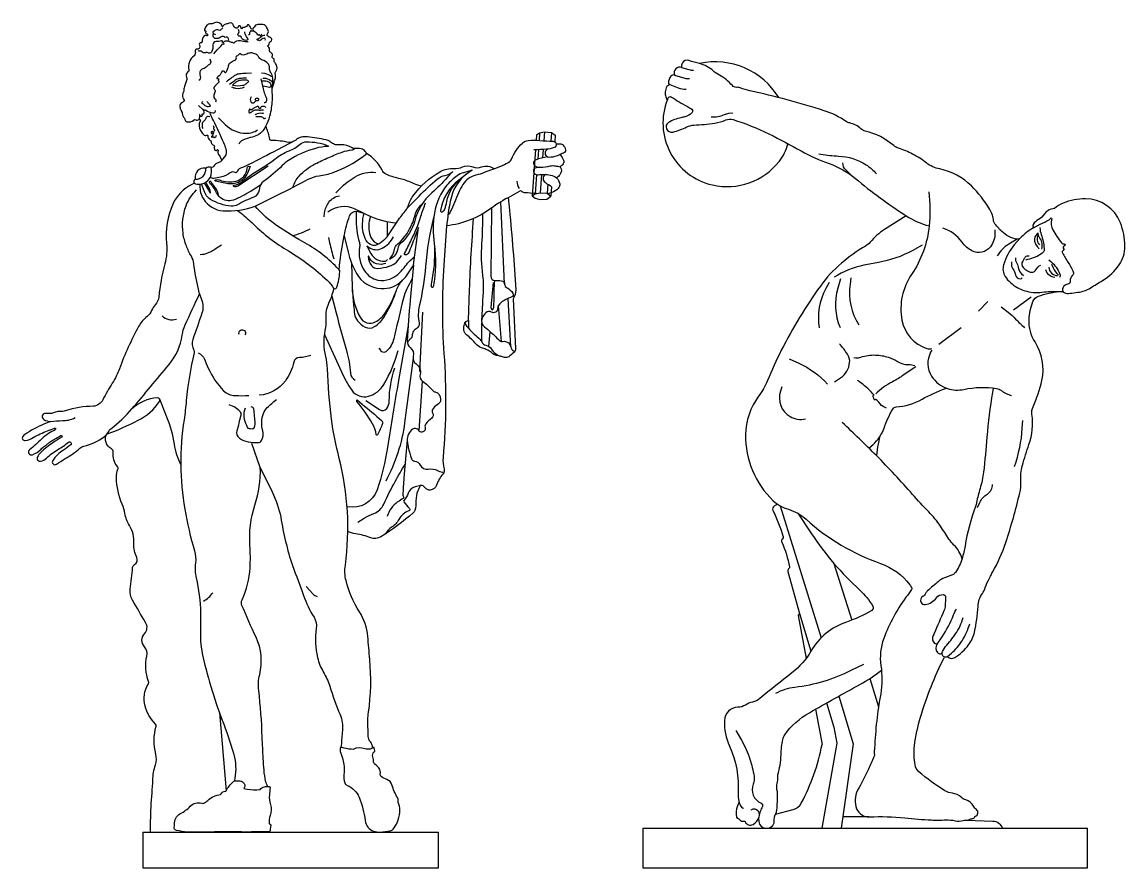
# Model space of a CAD drawing. Header units: millimetres. Extents: x -36 to 4895, y 165 to 2350.
# Drawn here: x 2113 to 4895, y 165 to 2298 of the extents above; entities that cross this region are included whole.
import ezdxf

# ---------------------------------------------------------------- set-up
doc = ezdxf.new("R2010")
doc.units = ezdxf.units.MM
doc.layers.add('cad-block.com', color=250, linetype='Continuous')

# ---------------------------------------------------------------- blocks, each defined once
blk = doc.blocks.new('Classical sculpture 3_cad-block.com')
at = {"color": 0}
for points in [[(329.4, 1719), (320.5, 1721.9, -0.02558), (302.1, 1729, 0.052758), (272, 1738.7, -0.058042), (240.1, 1749.4, -0.175058), (230.5, 1759.1, 0.158205), (191.3, 1801, 0.159026), (183.5, 1810.6, 0.102834), (177.6, 1813, 0.057463), (160.9, 1813.9, -0.17022), (154.7, 1815.7, 0.178705), (126.9, 1823.1, -0.058722), (113.4, 1823.4, -0.098679), (107.9, 1825.4, -0.025827), (98.4, 1831.7, 0.107838), (89.8, 1835.6, 0.022006), (42.6, 1843.5, 0.086925), (26.6, 1842.6, 0.107014), (15.9, 1837.6, -0.067727), (2.2, 1829.9, -0.146922), (-4.5, 1829.3, 0.044016), (-48.3, 1834.3, -0.342712), (-52.2, 1837.5, 0.039693), (-61.4, 1866.8, -0.074497), (-62.3, 1870.5), (-59.3, 1876.7, 0.056042), (-50.7, 1901.7, 0.049626), (-45.9, 1940.9, 0.036494), (-46.9, 1959.2, -0.125224), (-45.8, 1967.4, 0.039831), (-42.6, 1978.1, -0.043502), (-39.5, 1988, 0.191076), (-39.3, 2003.3, -0.287942), (-38.6, 2006.8, 0.261856), (-35, 2021.3, 0.103127), (-39.5, 2030, -0.215632), (-41.5, 2037.7, 0.42445), (-43.6, 2040.6, -0.337278), (-46.3, 2043.3, -0.084096), (-46.1, 2048.6, 0.232884), (-47.5, 2053.9, 0.104481), (-51.2, 2056.7, -0.375034), (-53.6, 2062.3, 0.344207), (-56.8, 2070.8, -0.540384), (-56.9, 2073.9, 0.232273), (-54.6, 2078.1, -0.293319), (-50.7, 2083.5, 0.315027), (-47.5, 2088.4, 0.264258), (-50.8, 2093.7, 0.092751), (-54.4, 2094.9, -0.23807), (-55.9, 2096, 0.143266), (-58.4, 2098.4, -0.414272), (-59.2, 2101.5, -0.001844), (-57.4, 2104.9, 0.259808), (-57.4, 2112.9, -0.038064), (-59.8, 2118.1, 0.217958), (-67.1, 2125.5, 0.139655), (-80.3, 2126.5, -0.059046), (-82.5, 2126.3, 0.324764), (-92.1, 2119.9, -0.189938), (-93.9, 2117.9, 0.159947), (-95.7, 2116.1, -0.742412), (-100.4, 2116.9, 0.16954), (-102.6, 2121.4, -0.089645), (-104.7, 2124.4, 0.639388), (-109.8, 2124.4, -0.19452), (-114.5, 2120, -0.125985), (-119.3, 2119.4, 0.466418), (-122, 2117, -0.77035), (-124.2, 2116.3, -0.084994), (-126.3, 2121.3, 0.801318), (-132.1, 2121.3, -0.395218), (-137.8, 2117.4, -0.330283), (-144.3, 2124, 0.495747), (-155.2, 2130.1, -0.056028), (-163.2, 2127.6, 0.225776), (-171.6, 2121.4, -0.700775), (-173, 2121.6, 0.506121), (-192.4, 2130.6, -0.138536), (-204, 2127.9, 0.23977), (-211.3, 2124.6, 0.071218), (-217.2, 2114.6, 0.471576), (-214.9, 2110.3, -0.585189), (-214.1, 2108, 0.601452), (-212.8, 2104, -0.508959), (-209.9, 2098.5, -0.490307), (-211.4, 2098.3, 0.378795), (-217.8, 2098.2, 0.244281), (-223.6, 2082.9, -0.527792), (-225.9, 2080.8, 0.700235), (-230.3, 2074.4, -0.634177), (-235.8, 2064.5, 0.54471), (-240.7, 2058.1, -0.332871), (-243.6, 2048, 0.295838), (-256.9, 2012.3, -0.302233), (-259, 2006.9, 0.338632), (-263, 1994, -0.189665), (-263.2, 1982.7, 0.004017), (-267.2, 1973.1, 0.114384), (-269.1, 1961, -0.178487), (-270.3, 1956.6, 0.270587), (-271.9, 1941.7, 0.027345), (-268.8, 1935.8, -0.32302), (-269, 1933.4, -0.085261), (-274.6, 1928.9, 0.305145), (-279.4, 1919.3, 0.095604), (-276.3, 1909.7, -0.093938), (-272.8, 1899.4, 0.147864), (-269.9, 1892.9, -0.126241), (-267, 1887.3, 0.290644), (-261.1, 1881.4, 0.239483), (-244.5, 1885.6, -0.29407), (-239.6, 1886.4, 0.236857), (-231.7, 1886.7, -0.754053), (-228.1, 1883.1, 0.269484), (-227.7, 1859.6, 0.043559), (-220.2, 1849.3, 0.344492), (-211.4, 1847.7, -0.57924), (-209.1, 1846.2, 0.283747), (-202.7, 1834.5, -0.30859), (-200.9, 1830.8, 0.389272), (-196, 1823.6, -0.457268), (-192.6, 1817.1, 0.427989), (-188.8, 1808.9, 0.377289), (-186.2, 1810, -1.007547), (-182.7, 1808.2, 0.294915), (-181.8, 1799, -0.088534), (-174.4, 1785.5, -0.388957), (-176.6, 1780.4, -0.003193), (-188.4, 1775.4, 0.196424), (-192, 1771.9, -0.387996), (-203.2, 1766.7, 0.261224), (-213.1, 1764.6, -0.224635), (-215.4, 1764, 0.523091), (-240.5, 1738.4, -0.279439), (-241.5, 1735.8, 0.344335), (-243.8, 1726.2), (-249.7, 1723.3, 0.171792), (-296.5, 1674.9, 0.13304), (-313.1, 1574.8, -0.091562), (-317.4, 1523.1, 0.042348), (-332.7, 1439.5, -0.164054), (-341.4, 1420, 0.090134), (-350.7, 1405.4, -0.13276), (-362.2, 1390.3, 0.10479), (-383.6, 1365.2, 0.035743), (-431.9, 1258.6, -0.053441), (-449.8, 1222.6, 0.025718), (-473.7, 1180.5, -0.254942), (-497.4, 1164, -6.49973)], [(-189, 2100.6), (-190.7, 2101.2, -0.144663), (-194.5, 2104.2, -0.380689), (-194, 2109.6, -0.098959), (-186.6, 2114, -0.231295), (-182.2, 2113.5, 0.290506), (-176.4, 2113.5, 0.083227), (-171, 2118.4, -9.000719)], [(-116.7, 2108.1), (-116.2, 2105.8, 0.121584), (-109, 2091.6, -0.541696), (-110.3, 2087.1, -0.261444), (-121.8, 2089.6, -0.189673), (-125.3, 2096.4, 0.560244), (-127.5, 2097.5, -0.443948), (-132.7, 2098.9, -0.30566), (-132.1, 2103.5, 0.357446), (-131.8, 2113.7, 9.259487)], [(-155.8, 2087), (-156.5, 2090.4, 0.420962), (-162.5, 2094.3, -0.203765), (-167.7, 2095.2, 0.297296), (-175.4, 2095.2, -0.103468), (-186.1, 2091, -0.317079), (-194.4, 2095, -0.253048), (-194.5, 2104.2, -1.359155)], [(-193.8, 2052.7), (-189.5, 2057.7, -0.013055), (-172, 2076.8, -0.31573), (-169, 2077.3, 0.888391), (-168.2, 2078.8, -0.559309), (-167.6, 2084, -0.226757), (-154, 2084, 0.081008), (-145.9, 2081.6, -0.321023), (-145.3, 2081.1, 0.63295), (-142.7, 2080.5, -0.284612), (-126.9, 2086, 0.039189), (-110.9, 2083.8, 0.0239), (-107, 2083.7, -0.009063)], [(-73.8, 2102.2), (-74.1, 2100.4, -0.791321), (-79, 2100.2, 0.684591), (-80.3, 2100.3, -0.61918), (-83, 2100.3, 0.181063), (-92.3, 2109, -0.397007), (-93.7, 2112.1, 0.695081), (-94.6, 2112.8, 0.389391), (-95, 2111.6, -0.47965), (-95.9, 2109.8, -0.24087), (-99.4, 2110.7, 0.63863), (-101.2, 2109.9, -0.266895), (-102.4, 2107.9, 0.376137), (-103.8, 2104, -0.530963), (-106.6, 2099.9, -5.339206)], [(-64.1, 2086.8), (-63.9, 2089.1, 0.448499), (-66.8, 2092.1, 0.163339), (-72.6, 2090, 0.008685), (-76.7, 2086.4, -0.377502), (-80.2, 2086.4, 0.254519), (-83.1, 2087.1, -0.804119), (-84.4, 2089.6, -0.112567), (-78, 2092.9, 0.190667), (-75.7, 2094.6, -0.302546), (-65, 2099.5, -3.03358)], [(-173.7, 2081), (-172.5, 2082.1, 0.786047), (-174.3, 2085.1, -0.096094), (-187.7, 2083.5, 0.459025), (-196, 2075.2, -0.147098), (-200, 2057.2, -0.435526), (-208.4, 2055.2, 0.190501), (-212.6, 2056.1, 0.032909), (-214.9, 2055.5, -0.288339), (-223.4, 2057.8, 0.283044), (-228.1, 2059.1, -0.268867), (-233, 2060.3, -3.926763)], [(-203.6, 2040.2), (-201.8, 2035, -0.355239), (-205.1, 2026, 0.067821), (-210.9, 2021.4, -0.121659), (-221.2, 2014.8, 0.330201), (-229.2, 2003.4, 0.071415), (-228.1, 1996.6, -0.301538), (-231.3, 1985.1, -4.998187)], [(-46.3, 1966.2), (-45.2, 1978.2, 0.034989), (-45.1, 1983.8, -0.012574), (-45.4, 1992.1, 0.164038), (-50, 2005.6, -0.182711), (-53.2, 2016.3, 0.202732), (-57.3, 2028.2, 0.145463), (-71.7, 2037, -0.216205), (-80.5, 2044.2, 0.129386), (-85.7, 2050.3, 0.091376), (-95.3, 2054.5, 0.137563), (-105.3, 2054.1, 0.024285), (-116.4, 2049.9, -0.219473), (-122.9, 2050.1, -0.111054), (-125.8, 2052.4, 0.480835), (-129.2, 2052.4, -0.12579), (-136.6, 2046.9, 0.371136), (-138.1, 2043.9, -0.352512), (-141.9, 2035.6, 0.034037), (-153, 2029.1, 0.209752), (-158, 2021.1, -0.09429), (-163.5, 2005.3, -0.66689), (-165.9, 2005.6, 0.265182), (-169.6, 2009.3, 0.392376), (-174.3, 2006.8, -0.158579), (-183.8, 1994.5, 0.192109), (-186.1, 1991.1, 0.602312), (-185.3, 1990.4, -0.77156), (-182.3, 1986.4, 0.460726), (-181.9, 1984.1, -0.523385), (-181.6, 1981, 0.074216), (-193.5, 1967.6, 0.372951), (-193, 1963.8, -0.299167), (-190.9, 1956.1, 0.003524), (-194.2, 1945.6, 0.363871), (-191.9, 1940.3, -0.463534), (-189.7, 1930.9, 1.228655)], [(-98.7, 2004.3), (-112.5, 2003.3, 0.002713), (-129.2, 2002.1, 0.121624), (-139.2, 1998.8, 0.035733), (-162, 1982, 2.714707)], [(-73.6, 2005), (-66, 2003.7, -0.151138), (-48.2, 1994.8, 0.669945)], [(-111.4, 1991.5), (-118.4, 1991.1, 0.009422), (-128.9, 1990.2, 0.137218), (-140, 1985.9, -0.010728), (-154.1, 1975.7, 5.643076)], [(-145.8, 1974.8), (-137.3, 1981.9, -0.141435), (-126.6, 1986.5, -0.045022), (-111.4, 1987.2, -0.234364), (-107.1, 1984.8, -0.365005), (-107.4, 1981.5, -0.035605), (-114.1, 1975.8, -0.105675), (-121.1, 1972.7, -0.105664), (-144.7, 1972.7, -0.459183), (-145.8, 1974.8, -0.690137)], [(-75, 1989.7), (-69.6, 1964.1, 0.041977), (-65.6, 1951, 0.014249), (-62.9, 1944.6, -0.020399), (-61.4, 1941.2, -0.285529), (-63.8, 1929.8, -0.226145), (-66.6, 1928.8, -3.878276)], [(-73.9, 1984.5), (-68.9, 1984.7, -0.117666), (-56.2, 1982.3, -0.239164), (-50, 1974.6, -0.14704), (-50.4, 1969.5, -0.349322), (-53.1, 1968, -0.021034), (-68.8, 1971, -0.105489), (-71.3, 1972.2, -1.141505)], [(-70.4, 1991.6), (-67.6, 1991.6, -0.174035), (-49.9, 1985.3, -0.16288), (-46.2, 1979.3, -0.560088)], [(-116.9, 1968.5, -0.15124), (-116.9, 1968.5, -0.147729), (-138.3, 1965.1, -0.131163), (-138.3, 1965.1, -0.082124), (-148.4, 1968.7, -9.18037)], [(-232.8, 1922.8), (-221.6, 1912.1, -0.356455), (-220.2, 1900.7, -0.431502), (-222.3, 1900.3, 0.916376), (-223.8, 1898.5, -0.530585), (-224.6, 1894.7, -0.380827), (-227.4, 1895.6, -0.063791), (-228.7, 1899, 1.000958), (-230.1, 1898.6, -0.168387), (-230.7, 1890.5, 0.378706), (-229.5, 1886.9, 0.431854)], [(-211.6, 1932.8), (-210, 1930.7, 0.049075), (-204.9, 1925.3, -0.157751), (-203, 1922.2, -0.341504), (-204, 1920.2, -0.225813), (-211.6, 1919.9, -0.0897), (-218.8, 1924.7, 0.119279), (-221.9, 1926.5, -0.744943), (-221.9, 1932.1, -0.146169)], [(-62.9, 1917.4, 0.248036), (-70, 1920.2, 0.105834), (-74.6, 1918.7, 0.269727), (-76, 1916.2, -0.754128), (-79.2, 1915.2, -0.080448), (-80.4, 1918.1, 0.460061), (-84.5, 1920.2, 0.078489), (-98.2, 1911.6, -0.524923), (-102.1, 1912.6, 0.519097), (-103.5, 1913)], [(-99.9, 1944.4, 0.340283), (-99.9, 1930.7, 0.352703), (-94.2, 1929.3, 0.099136), (-89.5, 1932.8, -0.197714), (-85.6, 1934.6, -4.541404)], [(-85.6, 1934.6), (-84.4, 1934.6, 0.134433), (-81.8, 1935.3, 0.483091), (-81.3, 1939, 0.135624), (-83.6, 1940.3, 0.369608), (-89.4, 1937.5, -0.094001), (-90.6, 1935.9, 2.450226)], [(-204.3, 1893.9), (-207.7, 1894.5, 0.387122), (-214.2, 1890.3, -0.159857), (-218.6, 1883.5, 0.41582), (-220.6, 1864.1, 0.475009)], [(-190.3, 1909.7), (-190.6, 1907.5, -0.422489), (-196.3, 1903.2, -0.112217), (-213.8, 1910.1, 0.189091), (-217, 1910.8, -0.211071), (-221.6, 1912.1, -1.162039)], [(-174.5, 1782.5), (-166.7, 1791.8, 0.262644), (-162.7, 1813, 0.02128), (-168.6, 1827.9, 0.010411), (-194.8, 1884.5, -0.005389), (-203.2, 1902.3, -1.170121)], [(-182.1, 1891.4), (-165.1, 1874.4, 0.197135), (-112.2, 1852.3, 0.148968), (-83.3, 1861, -0.301305)], [(-103.5, 1913), (-104.7, 1910.9, 0.189385), (-105.6, 1905.9, 0.459711), (-102.6, 1904.2, 0.089297), (-96.6, 1907.9, -0.152636), (-88.7, 1911.3, -0.06639), (-80.3, 1911.1, -0.071454), (-78.6, 1910.6, 0.225677), (-76.3, 1910.6, -0.191111), (-68.6, 1911.2, -0.191111)], [(-68.5, 1902.9, -0.134198), (-72.5, 1902.4, 0.151864), (-88.3, 1899.9, 0.119081), (-89.2, 1899.1, 0.119081)], [(-88.1, 1895, 0.159892), (-81.2, 1894.7, -0.312849), (-68.8, 1890.2, 0.311494), (-66.3, 1889.3, 0.169529), (-62.8, 1891.7)], [(-195.2, 1871.7), (-194, 1867.7, -0.211528), (-194.3, 1865.1, 0.419037), (-193.6, 1862.3, -0.625993), (-194, 1856.6, -0.183425), (-196.9, 1856.5, 0.804621), (-199.8, 1851.9, 0.530698), (-198.5, 1852.1, -0.222016), (-195.8, 1854.7, -0.607544), (-194.6, 1853.4, -0.082157), (-199.4, 1844, 0.96685), (-197.8, 1842.7, -0.365081), (-193.9, 1843.4, -0.332261), (-193.5, 1842.2, 0.565236), (-192.5, 1841.3, 0.326834), (-187.3, 1847.6, 0.031864)], [(-62.3, 1870.5), (-67.8, 1862.1, -0.199998), (-96.1, 1842.9, 0.054716), (-121, 1834.9, 0.18469), (-131, 1824.9, 3.761584)], [(-57.1, 1769.8), (-133.5, 1719.4, -0.225743), (-143.1, 1718, -0.786173), (-142.9, 1721.3, 0.125008), (-121.8, 1730.8, -0.033724), (-69.1, 1767, 0.038419), (-39.9, 1787.4, -0.08336), (-4.1, 1808, 0.090887), (24, 1824.8, -0.178385), (39.8, 1830.8, -0.09394), (94.5, 1821.1, -0.817336), (94.2, 1819.2, 0.057154), (62.7, 1814.3, 0.076337), (-5.2, 1784.1, 0.053551), (-21.3, 1771.1, -0.03957), (-68.7, 1730.7, 0.203408), (-78.8, 1714.1, -0.134286), (-86.8, 1695.5, -0.135994), (-92.8, 1691.2, 0.039843), (-133.8, 1672.1, -0.150382), (-149.9, 1668.6, -0.11604), (-202.2, 1685.6, -0.138419), (-214.2, 1698.4, -0.048803), (-224.7, 1724.8, -0.007643), (-224.7, 1724.8, -2.157977)], [(9.3, 1833.3), (-33.4, 1810.6, -0.00591), (-105.6, 1773.5, -0.021793), (-126.5, 1764.2, 0.207498), (-136.1, 1754.5, -0.469787), (-139.7, 1753.3, 0.303319), (-152.3, 1753, -0.091274), (-176.6, 1741.7, -0.038707), (-193.8, 1738.7, -0.231917), (-202.2, 1741.9), (-202.2, 1741.9, 0.155767), (-200.4, 1766.3, -4.540363)], [(-58.6, 205.8, 0.041105), (-63.3, 218.4, -0.038519), (-69.1, 275.6, -0.007662), (-71.8, 329.7, 0.020863), (-80.7, 447.8, -0.089923), (-78.2, 487.9, 0.171121), (-87.3, 581.5, -0.010607), (-122.8, 662, -0.209748), (-122.5, 676.1, 0.094671), (-102.4, 756.8, 0.03124), (-102.8, 813.3, -0.09637), (-90.3, 914.7, 0.086283), (-76.6, 1009.7), (-46.7, 948, -0.062704), (-25.1, 884.3, 0.037181), (4.3, 762.3, -0.011781), (32.5, 687.2, 0.053932), (58.8, 631.9, -0.173942), (64.6, 604, 0.090515), (67.8, 530.4, 0.079241), (82.3, 494.1, -0.058744), (98.3, 458.6, 0.022372), (124.6, 386.5, -0.124273), (130.5, 346.5, 0.008584), (127.4, 308.9, -0.089299), (126.4, 305, 0.21423), (126.4, 289.4, -0.058899), (132.7, 269.3, -0.028405), (135, 251.6, -0.055338), (134.4, 236.1, 0.120767), (136.4, 214.5, 0.215443), (142.5, 208.1, -0.201611), (172.3, 178.2, -0.065009), (187.7, 119.3, 0.285432), (209.2, 92.8, 0.097874), (225.5, 90.5, 0.03226), (250.9, 93.7, 0.203016), (260.5, 100.1, 0.062141), (271.1, 121.5, 0.087046), (275.1, 145.9, 0.094069), (271.2, 165.3, -0.151053), (270.8, 169.3, 0.193079), (269.4, 177.5, -0.06781), (255.4, 209.2, 0.238982), (242.6, 223, -0.063756), (228.4, 230.4, -0.302062), (225.9, 236.8, 0.227779), (222.2, 252, 0.056533), (212.6, 261.3, -0.276705), (209.1, 270.3, 0.15411), (208.2, 276.8, -0.232277), (208.3, 290.5, -0.180203), (210.9, 292.9, 0.357104), (212.1, 295, -0.00722), (210.7, 302.5, 0.557495), (208.1, 303.6, -0.599253), (206.5, 304.4, 0.173706), (201.2, 317.7, -0.180697), (195.7, 332.1, 0.014354), (194.8, 355, -0.052055), (196.2, 392.5, 0.058742), (199.5, 525.5, -0.002707), (194.4, 583.7, 0.123839), (173.2, 645.8, -0.085657), (139.5, 724.6, -0.094835), (137.8, 763.2, 0.094659), (122.6, 1032.6, -0.035979), (102.8, 1132, -0.022899), (92.8, 1258.7, 0.052885), (88.5, 1289.6, -0.114099), (87.3, 1354.7, 0.070405), (89.5, 1385.8, -0.124864), (96.3, 1423.6, 0.044784), (109, 1460, 0.381988), (116.5, 1464.5, 0.058973), (123.9, 1502.8, 0.176334), (122.4, 1508), (123.3, 1517.8, -0.028583), (134.9, 1593.9, -0.026135), (148.3, 1643.9, -0.396454), (169.3, 1655.5, -0.047924), (193.2, 1646.8, 0.086896), (266.9, 1626.4), (269.5, 1630.4, -0.031981), (291.7, 1659.8, 0.1172), (296.3, 1668.7, -0.097036), (308.3, 1694.2, -0.104762), (376.3, 1755.2, -0.148283), (412.3, 1763.5, 0.12794), (433.1, 1767.5, -0.218678), (459.3, 1767.7, 0.203615), (481.5, 1767.4, -0.267366), (512.9, 1763), (535.6, 1772.2, 0.046153), (550.9, 1780.1, 0.156413), (556.8, 1787.2, -0.107072), (584.2, 1827.7, -0.173377), (599.1, 1834.3, -0.039414), (628.6, 1834.3, 0.009921), (661.7, 1832.2, -0.821125), (664.2, 1816.1, -0.069312), (644.7, 1811.9, -0.022924), (613.3, 1811)], [(6.3, 1716.5, -0.128877), (21.2, 1744.5, -0.086523), (61.3, 1774.9, -0.016344), (95.9, 1791.4, -0.016194), (129.9, 1805, -0.066779), (154.6, 1810.3, 0.219349), (160.9, 1813.9, -16.278731)], [(648.5, 1812.2, 0.559511), (644.8, 1794.6, 0.191538), (650.4, 1792.4, 0.086978), (672.4, 1796.2, 0.015068), (678.9, 1798.8, 4.841858)], [(669.4, 1826.1), (679.7, 1825.8, -0.18898), (686.6, 1822.9, -0.164016), (693.1, 1810.2, -0.288457), (690.6, 1804.3, -0.078841), (678.9, 1798.8), (680.7, 1796.8, -0.101641), (688, 1784.2, -0.22837), (686.8, 1774.9, -0.122017), (679.3, 1767.9, -0.337294), (678.9, 1747.8, -0.069014), (670.6, 1739.8, -0.161223), (678.3, 1724.8, -0.240239), (674.5, 1713.4, -0.100344), (658.3, 1702.8, -0.059549), (647.9, 1700, -0.059549)], [(-89.6, 1668.9), (-32.1, 1697.2, 0.007844), (44.4, 1736.5, -0.092212), (71.6, 1745.1, 0.055986), (107.4, 1753.6, 0.072971), (182.5, 1793.8, 0.024958), (191.3, 1801, -3.301208)], [(647.4, 1793), (625.2, 1787.8, 0.067911), (616.9, 1784.7, 0.619916), (617.4, 1769.1, 0.114822), (629.7, 1766.6, 0.049309), (654.1, 1769.9, -0.102009), (667.5, 1770.2, -0.007941), (679.3, 1767.9, 6.169687)], [(-102.3, 1768.3), (-108.8, 1752.2, -0.200433), (-132, 1728.6, -0.139909), (-158.7, 1725.3, -0.025025), (-189.3, 1731.8, -0.728728), (-189.5, 1734.7, -0.187978), (-179.3, 1734.6, 0.156531), (-137.8, 1731.8, 0.32156), (-109.8, 1764.7, -0.573945), (-102.3, 1768.3, -1.051748)], [(113.8, 1702.4), (124.8, 1713.4, -0.063725), (162.4, 1742.5, -0.160589), (214.7, 1753.7, -3.004585)], [(294.6, 1664), (323.7, 1694, -0.02462), (369.9, 1737.1, -0.134418), (389.9, 1746.3, 0.15929), (409.1, 1756.4), (395.3, 1741.3, -0.024723), (355.6, 1701.8, 0.14498), (312.8, 1632, -0.148235), (276.3, 1573.5, 0.184147), (270, 1561.6, -0.256879), (250.8, 1535, -0.826398), (250.1, 1536, 0.083892), (258, 1548, 0.053814), (261.5, 1559.2, -0.166931), (269.8, 1573.4, 0.091961), (299.5, 1610.2, 0.057641), (313.7, 1645.8, -0.153724), (333, 1676, -11.738634)], [(457.5, 1759.1), (435.9, 1753, 0.084046), (419.8, 1745.3, 0.068056), (394, 1721.4, 0.13427), (362.5, 1651.1, 0.073311), (361.9, 1574.1, -0.081732), (359.2, 1464.8, -0.839988), (355.4, 1464.9, -0.092455), (355.7, 1475.7, 0.063756), (363.1, 1565, 265.539109)], [(512.9, 1763), (487.7, 1753.2, -0.030789), (467.2, 1746.6, 0.187594), (434.4, 1723.3, 0.045963), (423.2, 1702.3, -0.003598), (402.5, 1653.9, -0.121948), (396.5, 1646.1), (396.1, 1641.3), (393.1, 1618.8)], [(457.5, 1759.1), (449.1, 1753.6, 0.187812), (405.2, 1692.1, 0.030646), (396.5, 1646.1, -4.66505)], [(626.9, 1766.7), (619, 1765.4, 0.601925), (614.2, 1751.4, 0.237712), (623.9, 1747.9, -0.031454), (638.4, 1748.7, -0.045981), (655, 1747, -0.119945), (670.6, 1739.8, 18.197999)], [(-243.8, 1726.2), (-243.8, 1726.2, 0.103971), (-228.8, 1724.1), (-229, 1720.1, 0.14869), (-220.1, 1686.9, 0.240869), (-170.3, 1656.9, 0.108262), (-89.6, 1668.9, 0)], [(-228.8, 1724.1, 0.241611), (-202.2, 1741.9, -3.906154)], [(-217.8, 1727.3), (-207.4, 1709.1, -0.025567), (-204.1, 1702.7, 0.867872), (-202.1, 1703.3, 0.122817), (-208.8, 1720.2, -0.036022), (-214.4, 1729.1, 8.257193)], [(-76.4, 1721.6), (-99.6, 1706.8, -0.050998), (-144.6, 1684.1, -0.138682), (-162.2, 1682.5, -0.143095), (-177.5, 1690.3, -0.085334), (-186.7, 1702.5, 0.072039), (-204.2, 1727.1, -0.440137), (-203.9, 1731.6, -0.463373), (-201.4, 1731.1, 0.038148), (-188.7, 1711.9, -0.158025), (-183, 1696.5, 2.301475)], [(443.5, 1749.6), (423.6, 1734.3, 0.191929), (377.9, 1657.4, 0.638621), (382.7, 1654.2, 0.171054), (388.4, 1661.2, 0.04111), (393.6, 1680.1, -0.195906), (431, 1738.5, -1.538044)], [(570.5, 1731.7, 0.109341), (576.2, 1713.3, 2.563028)], [(643.8, 1748.5, 0.559569), (639.2, 1731.1, 0.107143), (654.1, 1720.9, -0.203327), (657.8, 1717.2, 0.676194)], [(-229.8, 1447.5), (-238.9, 1490.7, -0.025748), (-244, 1522.9, 0.108802), (-250.5, 1542.4, -0.043914), (-263.1, 1568.3, -0.056049), (-271.4, 1600.5, -0.125091), (-263.8, 1669.5, -0.114706), (-237.3, 1709.4, -2.501234)], [(620.2, 1700.5, -0.004465), (589.6, 1702.4, -0.198839), (582.1, 1706.2, 0.384035), (577.6, 1706.7, -0.040318), (554.4, 1693.1, 0.047969), (506.2, 1663.9, -0.131507), (393.1, 1618.8), (386.2, 1519.7, 0.035396), (386.5, 1296.7, -0.040403), (384.2, 1035, 0.091784), (386.9, 1006, -0.25562), (384, 993.1, 0.09711), (367.5, 965.1, -0.285458), (352.1, 952.7, -0.287417), (339, 958.8, 0.271929), (327.9, 964.4, 0.28537), (326.1, 963.1, -0.007151), (320.8, 950.8, 0.115392), (315.9, 926, -0.079413), (312.8, 901.2, -0.142736), (309.2, 895.5, -0.043998), (227.3, 835.1, -0.227708), (201.9, 832.6, 0.048393), (163.9, 842.4, -0.070636), (143.6, 848.6)], [(122.4, 1508), (116.6, 1514, 0.07538), (30.1, 1579.5, -0.032626), (-44.6, 1626.6, -0.063013), (-89.6, 1668.9, -6.033724)], [(84, 1642), (85.5, 1651.9, -0.119516), (96.5, 1678.6, -0.199243), (122.7, 1694.5, 1.010225)], [(322.5, 1615.2), (313, 1590.2, -0.004651), (297.7, 1551.4, -0.310723), (289, 1545.7, -0.55266), (287, 1549, 0.001841), (304, 1582.8, 0.038752), (328.3, 1643.1, -0.017373), (340.2, 1676.9, -3.35124)], [(548.5, 1690.2), (551.6, 1658.9, -0.010119), (567.4, 1457.5, -0.173127), (560.7, 1434.8), (567, 1309.9, -0.24281), (561.7, 1298.4, 0.000317), (549.8, 1289, -0.257613), (539, 1287.2, 0.048304), (518.7, 1292.2, -0.154636), (510.1, 1296.4, 0.100316), (492.2, 1307.6, 0.014718), (481.1, 1311.4, -0.148035), (466.9, 1321.1, 0.051854), (443.6, 1344.3, -0.260292), (436.6, 1361.9, -0.029075), (438.8, 1373.7, -0.286771), (443.6, 1378.3, 0.089588), (448.6, 1380.4), (451.2, 1457.9, -0.011782), (461.4, 1637.6, -1.509529)], [(-134.1, 1657.9), (-125, 1650.7, -0.026515), (-94.6, 1623.9, 0.060331), (-5.7, 1555.6, -0.056073), (91.9, 1481.9, -0.073356), (109, 1460, 0.58045)], [(185.1, 1650.3), (162.9, 1661, 0.284986), (93.6, 1653.4, 2.902672)], [(164.9, 1656), (164.8, 1640.1, 0.070103), (173.1, 1576.6, -0.110919), (173.7, 1565, 0.190212), (186, 1505.8, 0.193711), (219.8, 1482.3, 0.153847), (249.9, 1484.8, 0.14368), (285.8, 1513.3, -0.07817), (312.6, 1540.9, 5.901086)], [(243.2, 1591.4), (233.8, 1582.1, -0.105268), (215.5, 1570.3, -0.165431), (205.5, 1569.9, -0.198693), (190.6, 1582.1, -0.137404), (181, 1624.4, -0.047745), (184.9, 1650.4, -1.277272)], [(201, 1643.3), (198.3, 1630.8, 0.158023), (202.5, 1589.5, 0.250452), (222.7, 1573.7, 1.492243)], [(481.6, 1379.2), (484.3, 1423.8, -0.006059), (485.6, 1443.1, 0.052295), (484.6, 1493.9, -0.04709), (482.2, 1573.3, 0.014662), (484.8, 1649.7, -2.753911)], [(506.2, 1663.9), (504.6, 1492.5, 0.401442), (515.1, 1481.3, 0.005244), (531.6, 1480.6, -0.416641), (539.5, 1472.1, 0.302182), (545.5, 1462.3, -0.141801), (560.2, 1449.4, -0.499463), (556.2, 1438.9, 0.091284), (530.7, 1425.9, 0.218566), (521.8, 1409.2, -0.573117), (506.7, 1401.5, 0.348728), (492.2, 1400, 0.104118), (482.9, 1386.3, 0.333554), (488.8, 1364.2, -0.034991), (517, 1338.7, 0.052105), (529.2, 1328.4, 0.219665), (534, 1327.6, -0.350863), (552.2, 1319.8, -0.039399), (557.5, 1307.6, 0.252968), (561.7, 1303.8, -0.543778), (563.1, 1299.6, 0.586068)], [(134.9, 1593.9), (144.8, 1552.9, 0.068412), (165.9, 1499.1, 0.258603), (227.8, 1460.6, 0.215076), (282, 1481.9, 0.074954), (309.9, 1520.7), (322.5, 1615.2)], [(294.6, 1323), (297.3, 1328.1, -0.109794), (303.5, 1335.4, 0.209806), (307, 1341.7, -0.085704), (310.2, 1353.5, -0.18497), (318.7, 1361.6, 0.360541), (324.8, 1373.5, -0.111999), (325.2, 1417.6, 0.037008), (340.9, 1516.3, -0.038667), (361.1, 1640.3, -158.637183)], [(4.1, 1594.4, 0.074372), (49.2, 1611.7, -0.428175)], [(95, 1589.7), (98.1, 1576, 0.012601), (108.4, 1535.8, 7.249811)], [(191.9, 1568.3), (196.7, 1564.9, 0.279391), (230.5, 1562.4, 0.15926), (259.5, 1591.4, -8.37893)], [(-174.4, 1570.6), (-185, 1563.4, -0.045473), (-209.4, 1550, -0.108256), (-228.4, 1546.2, -105.768704)], [(191.9, 1568.3), (202.4, 1549, 0.289955), (236.8, 1529.9, 0.228377), (244, 1533.8, -0.516944)], [(239.7, 1523.9), (235.2, 1522.8, -0.190267), (210, 1526, -0.194408), (197.2, 1541.8, 0.913142), (195.1, 1541.3, 0.128505), (203.9, 1518.9, 0.256336), (219.1, 1511.7, 0.061533), (248.4, 1517.2, 0.212587), (279.2, 1544.6, -0.583922)], [(153.5, 1525.3), (154.8, 1463.9, 0.120031), (175, 1388.3, 0.409274), (213.3, 1376.6, 0.123909), (237.2, 1398, 0.063292), (266.4, 1455.6, -0.097423), (282, 1481.9, -4.746154)], [(309.9, 1520.7), (301.4, 1431.4, 0.011237), (294, 1328.9, 0.241265), (301.6, 1312.1, -0.29366), (309.1, 1289.8, 0.313347), (316.2, 1271.1, -0.310749), (326.4, 1244.6, 0.297255), (332.4, 1227.7, -0.047428), (358.1, 1204, 0.145928), (364.2, 1200.2, -0.346708), (378.1, 1181.6, -0.264489), (369.5, 1167.3, 0.125879), (357.8, 1156.2, 0.286585), (357.8, 1147.2, -0.382976), (355.5, 1133.9, 0.046105), (340.8, 1120, 0.257295), (339, 1111.5, -0.450903), (331, 1098.8, -0.310127), (323.8, 1102.2, 0.493493), (304.6, 1104.6, 0.236095), (294.3, 1072.8, 0.01371), (296.5, 1060.4, 0.034663), (304.6, 1031.8, 0.285136), (311.9, 1026, -0.249646), (326.5, 1015.9, 0.330153), (347, 1005.8, -0.179139), (370.5, 1001.7, 0.123695), (382.5, 998.2, -0.723243), (384, 993.1, -1.899267)], [(306.6, 1485.9), (298.4, 1470.8, 0.068732), (281.1, 1425, -0.002864), (260, 1334.3, -0.141117), (242, 1302.6, -0.611792), (225.8, 1308.1, 0.860435), (222.6, 1308.1, -0.606161)], [(510.8, 1476.3), (505.1, 1413, 0.200363), (506.8, 1407.7, 0.40317), (508.9, 1407.5, 0.207691), (511.9, 1413, 0.025675), (513.3, 1454, -0.038496), (515, 1481.3, 16.673791)], [(-497.4, 1164, 0.084784), (-568.3, 1152.4, -0.11082), (-580.9, 1151, 0.134336), (-592.9, 1149.1, -0.134473), (-613.9, 1145.8, 0.058532), (-620.5, 1145.8, 0.344057), (-626.4, 1139.8, 0.284272), (-622.2, 1130.7, 0.138137), (-605.9, 1125.5), (-614, 1122.3, 0.050279), (-665.6, 1095.9, 0.042678), (-674.7, 1088.9, 0.74307), (-669.2, 1077.6, 0.094924), (-649.1, 1085, -0.046728), (-613, 1102.2, 0.009498), (-595.6, 1108.9, -0.416132), (-593, 1107.8, -0.378993), (-594.1, 1104.6, 0.005207), (-610.4, 1095.4, 0.067308), (-628.4, 1081.4, -0.028569), (-658.3, 1054.3, 0.851569), (-651.2, 1041.9, 0.110215), (-629.3, 1056.2, -0.05238), (-620.6, 1063.4, 0.033567), (-613, 1069.3, -0.031185), (-606.8, 1074.1, -0.028466), (-595.5, 1080.9, 0.038502), (-581.5, 1089.8, -0.526397), (-576.4, 1088.1, -0.332896), (-577.1, 1086.3, 0.004831), (-599.4, 1072.1, 0.052464), (-630.3, 1047.1, 0.056921), (-638.6, 1036.6, 0.6629), (-630.8, 1025.5, 0.135727), (-615.9, 1033.4, -0.054698), (-586.8, 1055.2, 0.030348), (-560.2, 1073.2, -0.402333), (-554.1, 1072.6, -0.423154), (-554.7, 1066.7, -0.023458), (-572.9, 1053.7, 0.101785), (-600.1, 1027.1, 0.824069), (-590.9, 1017.9, -0.017693), (-568.4, 1032, 0.049327), (-531.8, 1058.2, -0.124235), (-521.6, 1063.4, 0.108153), (-469.9, 1087.8, 0.106439), (-459, 1100.7, -0.108073), (-453.4, 1107.3, 0.053807), (-400.2, 1157.7, 0.003771), (-306.5, 1269.3, 0.136996), (-273.6, 1343.4, -0.069527), (-266.1, 1369.1, -0.004626), (-229.8, 1447.5), (-223.5, 1427.8, -0.162336), (-223.8, 1398.5, -0.000159), (-246.8, 1332.3, 0.219202), (-244.2, 1305.7, -0.195505), (-243.2, 1298.8, 0.039428), (-263.2, 1178.3, -0.01715), (-269, 1130.1, 0.081608), (-267.1, 904.5, 0.028864), (-242.5, 799.5, -0.103442), (-240.1, 768.7, 0.086939), (-238.3, 731.3, -0.049701), (-227.4, 643, -0.012714), (-227.5, 595.9, 0.063204), (-221.3, 533, 0.036806), (-168.9, 362.4, -0.02738), (-141.4, 278.4, -0.102863), (-142.1, 219.4, -0.066014)], [(154.8, 1463.9), (158.7, 1419.1, 0.011841), (161.1, 1396.6, 0.13816), (168.4, 1379.8, 0.098794), (187.6, 1363.9, 0.272628), (211.3, 1364.8, 0.106787), (234.6, 1388, 0.064366), (264.3, 1450, -6.236182)], [(103.4, 1441.5), (114.5, 1399.4, 0.006307), (140.8, 1304.4, -0.053723), (150.9, 1247.5, 0.273715), (163, 1229.9, 0.341544)], [(-324.4, 1392.2, 0.269567), (-288.2, 1383.6, -0.215883)], [(296.2, 1367.1), (271.8, 1228.6, 0.005702), (244.1, 1060.1, -0.044133), (218.1, 953.6, -0.378092), (143, 910.6, -5.472455)], [(443.6, 1378.3), (441.8, 1376.6, 0.3724), (441.2, 1370.1, 0.035393), (455.6, 1352.6, 0.04413), (470.5, 1339.4, -0.117717), (481.7, 1326.1, 0.226838), (492, 1318.1, -0.197876), (506.1, 1308.4, 0.162275), (529, 1290.2, 2.34683)], [(-129.7, 1345, -0.801783), (-116.7, 1354.9, -0.405261), (-115.7, 1344.3, -0.222106)], [(85.6, 1344.9), (128.2, 1250.7, 0.043326), (154, 1204.6, 0.322044), (196.2, 1189.2, 0.193811), (235, 1219, 0.066357), (271.3, 1305, -7.446024)], [(-233, 1298.8), (-227.6, 1295.1, -0.137034), (-218.6, 1284.3, -0.002417), (-207.7, 1260, 0.091471), (-169.2, 1203.3, 0.192898), (-140.8, 1191, 0.014512), (-105.4, 1191, 0.971392)], [(50.8, 1292), (37.2, 1288.6, -0.060132), (21.8, 1286.7, 0.350395), (7.8, 1275.4, -0.102158), (-13.4, 1228.3, -0.223094), (-79.2, 1191.8, -0.05219)], [(308.6, 1285.6), (287.3, 1122.7, -0.09231), (239.5, 975.5, 1.826426)], [(189.3, 1178.9), (224, 1155.5, 0.400948), (242.2, 1158.6, 0.158446), (248.5, 1177.1, -0.079335), (262.7, 1261.1, 8.984928)], [(-353.1, 90.5), (-353.1, 118.3, -0.02394), (-349.7, 189.1, 0.015887), (-347.7, 221.6, -0.069512), (-341, 260, 0.140149), (-340.2, 287, -0.131183), (-339.2, 357.4, 0.270377), (-340.6, 362.6, -0.128481), (-367.1, 408.3, -0.21088), (-358.9, 464.2, 0.237367), (-358.4, 470.2, -0.154165), (-362.6, 534.1, 0.252184), (-368.7, 557.9, -0.392303), (-368.7, 590.2, 0.33438), (-365.8, 619.1, -0.003916), (-398.9, 675, -0.166653), (-404.5, 703, 0.013483), (-398.7, 757.5, -0.252595), (-393.8, 765, 0.401151), (-388.2, 783, -0.128545), (-395.3, 817.8, 0.151251), (-406.8, 863.7, -0.09301), (-418.2, 893.9, 0.057046), (-425, 916.8, -0.098143), (-439.2, 984.3, -0.091586), (-435.6, 1005.3, 0.271982), (-436.8, 1012.1, -0.212132), (-447.6, 1048.1, 0.312474), (-452.1, 1056.8, -0.409794), (-463.8, 1093.7, 0.027119), (-384.3, 1128.7, 0.13024), (-331, 1176.4, 0.626925), (-336.4, 1185.5, 0.163936), (-400.2, 1157.7, 5.028162)], [(-330.9, 1182.6), (-312.8, 1137.5, -0.056219), (-293.8, 1068.2, 0.07974), (-277.2, 1017.2, 2.130575)], [(-156.1, 1168.8), (-147.4, 1165.4, -0.131097), (-128.6, 1151.6, -0.228013), (-126.1, 1140.9, -0.011719), (-135.8, 1102, 0.315251), (-129.3, 1083.9, 0.11124), (-107, 1074.6, 0.042694), (-82.3, 1072.4, 0.263152), (-73.5, 1077.4, 0.21137), (-70.3, 1102.5, -0.165798), (-68.6, 1146.2, -0.103748), (-59, 1160.9, -0.036552), (-36.1, 1180.9, 15.047659)], [(167.6, 1179.9), (180.2, 1169.6, -0.012489), (229.2, 1127.8, -0.294243), (231.2, 1120.5, -0.051959), (218.8, 1092, -0.7325), (215.5, 1092.7, 0.110585), (206.5, 1119.9, 0.03548), (166.9, 1176.3, -0.46621), (167.6, 1179.9, -0.259482)], [(-115, 1159.2, 0.233485), (-111.3, 1116.2, -0.093852), (-109.5, 1111.4, 0.375863), (-105.1, 1107.8, -0.047105), (-97.4, 1107.3, 0.305849), (-92.2, 1109.8, 0.149331), (-89.6, 1120.7, 0.018688), (-93, 1157.1, 0.384561), (-99.3, 1162.4, 3.118668)], [(-605.9, 1125.5, -0.030421), (-574.9, 1127.9, 0.042527), (-560.6, 1129.4, 0.07894), (-543.6, 1135.4, -8.867365)], [(293.8, 1078.4), (285.4, 983.6, 0.017981), (283, 940.1, 0.163825), (284.6, 935.3, -0.441631), (283.9, 931.9, 0.016971), (269.7, 922.8, 0.170818), (243, 885.7, -0.374615)], [(169, 871.5), (185.6, 881.7, -0.044633), (210, 893.8, 0.196176), (234.7, 917.3, -0.021663), (263.6, 974.7, -0.007031), (288.4, 1017.7, -1.32396)], [(327.9, 964.4), (313.6, 960.7, 0.246102), (296.3, 944.9, -0.100209), (285.2, 926.8, 0.369005), (285, 923.2, 0.026324), (299.6, 906.5, -0.551317), (298.1, 900.1, 0.187989), (272.6, 878.7, -0.123031), (254.5, 859.3, 0.123226), (239, 842.5, 2.002853)], [(38.9, 709.3), (56.2, 691.1, 0.121923), (66.4, 684.6, -0.234943)], [(-219.9, 673, 0.123896), (-196.4, 694, -0.529472)], [(126.4, 305), (134.2, 303, 0.058511), (158.6, 299.8, -0.211319), (186.7, 301.4, 0.086416), (194.3, 299.9, 0.137815), (207.8, 303.4, 35.860973)]]:
    blk.add_lwpolyline(points, format="xyb", dxfattribs=at)
for points in [[(619.7, 1848.2), (618.7, 1834.8)], [(619.7, 1848.2), (627.6, 1853.4), (640, 1856.2), (657.7, 1854.7), (667.1, 1847.2)], [(627.6, 1853.4), (626.3, 1834.4)], [(640, 1856.2), (638.4, 1833.5)], [(657.7, 1854.7), (656.1, 1832.5)], [(667.1, 1847.2), (666, 1830.8)], [(617, 1810.9), (608.7, 1694.6)], [(624.6, 1811), (622.9, 1787.2)], [(636.8, 1811.4), (635.3, 1790.2)], [(621.4, 1767.6), (621.3, 1765.8)], [(620, 1748.1), (616.6, 1699.7)], [(632.3, 1748.6), (629, 1702.5)], [(608.7, 1694.6), (616.6, 1699.7), (629, 1702.5), (646.6, 1701), (656.1, 1693.5)], [(648.3, 1723.8), (646.6, 1701)], [(657.8, 1717.2), (656.1, 1693.5)], [(539.5, 1472.5), (529.6, 1679.7)], [(608.7, 1694.6), (616.3, 1689.1), (628.6, 1685.7), (646.3, 1686.4), (656.1, 1693.5)], [(243.2, 1630), (243.2, 1630)], [(243.2, 1630), (243.2, 1591.4), (266.9, 1626.4)], [(531.5, 1327.5), (524.4, 1418.5)], [(555.1, 1313.8), (548.2, 1436)], [(325.4, 1252.1), (333.3, 1401.5)], [(448.6, 1380.4), (448, 1361.2)], [(481.7, 1326.1), (482.2, 1374.3)], [(500, 1314.6), (503.4, 1352)], [(323.8, 1102.2), (332.4, 1227.7)], [(-76.6, 1009.7), (-97.8, 1070.5)], [(-179.9, 391.8), (-162.7, 194.7)], [(-373, 90.5), (373, 90.5)], [(-373, 90.5), (-373, 0), (373, 0), (373, 90.5)]]:
    blk.add_lwpolyline(points, dxfattribs=at)
blk.add_lwpolyline([(-54.6, 205.6, -0.404589), (-51.8, 201.8, 0.015129), (-53.7, 184, 0.093227), (-51, 159.4, -0.161577), (-51.7, 132.4, 0.110225), (-54.2, 112.2, 0.347945), (-52.7, 110.6, -0.442974), (-50.3, 107.1, 0.068947), (-51.4, 96.2, -0.438235), (-56.4, 91.2, 0.008647), (-104.5, 90.5, 0.262469), (-104.5, 90.5, 0.117506), (-104.5, 90.5, 0.006557), (-260.9, 89.9, -0.000009), (-288.2, 94.6, -0.478516), (-293.3, 106.1, 0.153978), (-292.7, 109.7, -0.319883), (-278.2, 137.2, 0.081991), (-253.2, 155.5, -0.277149), (-224, 163.1, 0.173628), (-218.9, 163.4, 0.09404), (-209.2, 169.9, -0.166046), (-176.8, 185.4, 0.265968), (-175.1, 186.7, -0.295902), (-164.9, 193.4, 0.277237), (-162.7, 194.7, -0.045733), (-155.1, 206.4, -0.049102), (-143.6, 218.4, -0.169454), (-140.3, 219.8), (-136.4, 219.9), (-130.9, 220, -0.225012), (-118.7, 214.6, -0.164917), (-115.7, 207.4, -0.215382), (-118.4, 200.4), (-109.7, 198.7, 0.054119), (-77.3, 197.4, 1.324704), (-77.3, 197.4, -0.049411), (-77.3, 197.4, -0.196179), (-66.4, 204.9, -0.074717)], format="xyb", close=True, dxfattribs=at)
blk.add_arc((-238.8, 1761.6), 24.8, 265.7295, 5.5709, dxfattribs=at)
blk = doc.blocks.new('Classical sculpture 4_cad-block.com')
at = {"color": 0}
for points in [[(323, 1210.1), (321, 1199, 0.02236), (306.9, 1086, -0.008451), (298.3, 998.2, -0.047803), (289.5, 956.5, 0.034052), (281, 921.4, -0.048205), (278.2, 911.4, 0.050231), (251.8, 812.5, -0.03319), (244.1, 779.4, -0.078972), (227.6, 745.3, -0.129588), (221.6, 740.1, -0.029849), (199.7, 731.2, 0.096879), (184.8, 722.6, 0.001488), (157, 698.5, 0.0989), (152.1, 692, -0.144615), (145.7, 685.1, 0.384084), (140.8, 669.4, 0.340477), (151.4, 663.9, 0.188673), (179.7, 681.3, -0.254136), (197.2, 689.2, -0.414695), (202.7, 682.8, 0.012336), (201.7, 662, -0.097521), (198.6, 648.4, 0.001179), (173.8, 591.5, 0.034561), (170, 580.8, 0.477411), (181.5, 564.6, 0.332004), (182, 543.2, 0.360996), (192.8, 540.8, 0.42691), (204.1, 532, 0.053507), (207.4, 532.8, 0.358007), (226.2, 530.6, 0.087577), (260.7, 562.4, 0.108969), (275.6, 594.5, 0.041024), (284.4, 659.5, -0.135924), (295.3, 692, 0.072834), (302.7, 707.3, -0.06701), (312.7, 728.8, 0.049978), (316.2, 735.7, -0.036904), (321, 745.7, 0.049599), (354.4, 820.6, 0.021975), (389.9, 946.2, 0.073977), (392.2, 973.3, -0.082855), (396.5, 1015.2, -0.018108), (412.9, 1067.7, 0.121258), (420.5, 1143.9, -0.143946), (423.2, 1163, 0.052927), (445.3, 1228.9, 0.198356), (428.2, 1326.2, -0.154573), (413.3, 1382.3, -0.079491), (422.9, 1428.2, -0.220804), (436.6, 1441.5, -0.055527), (489.2, 1453.5, -0.153061), (501.7, 1451.1, 0.169549), (516.5, 1448.8, -0.020202), (536.1, 1451.5, 0.116284), (568.4, 1462.6, -0.004578), (598.7, 1481.3, 0.105961), (640.2, 1520.3, 0.15402), (654.8, 1567.3, 0.09204), (643.4, 1626.8, 0.308149), (555.3, 1687, 0.097103), (499.4, 1676.2, 0.087484), (477.2, 1662.3, 0.145907), (460.1, 1657.2, 0.102955), (451.8, 1648.9, -0.119674), (436.9, 1634.9, 0.106253), (423.1, 1622.6, 0.447654), (424.6, 1615.5, -0.578669), (424.6, 1614.3, 0.0687), (390, 1587.4, -0.246904), (383.4, 1585.2, -0.148331), (344.2, 1604.9, -0.053128), (325.1, 1627.3, -0.126893), (323.7, 1631, 0.110457), (314.2, 1660.2, 0.06407), (267.6, 1719.9, 0.14641), (187.8, 1762.4, -0.115449), (154.5, 1777.6, 0.04491), (119.6, 1799.9, 0.040877), (84.1, 1814.8, -0.096286), (72, 1821.5, 0.115894), (0, 1858, -0.129451), (-10.8, 1863.8, 0.140547), (-39, 1878.3, -0.102292), (-48, 1882, 0.073221), (-103.5, 1909.3, 0.023392), (-290.8, 1959.6, -0.034805), (-315.1, 1966.8, 0.105924), (-325, 1968.2, -0.240467), (-335.1, 1972.5, 0.098043), (-367.8, 1999.1, -0.05827), (-383.4, 2009.8, 0.115445), (-417.8, 2028.1, -0.009562), (-444.5, 2035.7, 0.336866), (-461.1, 2029.6, 0.20952), (-462.9, 2018.2, 0.275452), (-477.5, 2015.2, 0.313993), (-481.1, 1999.3, 0.265223), (-489.8, 1996.5, 0.211471), (-495.8, 1978.8, 0.297488), (-492.9, 1975.1, 0.208473), (-501.7, 1967.3, 0.115299), (-504.6, 1952.9, 0.098088), (-502.1, 1941.9, 0.117904), (-498.9, 1937.6, 0.459454), (-385.5, 1722, 0.291049), (-216.5, 1782, 0.104555), (-195, 1826, 0.104555)], [(-217.8, 1942.2, 0.320251), (-417.8, 2028.1)], [(-462.9, 2018.2), (-444.8, 2013, 0.086524), (-432.8, 2011.7, -0.49867)], [(-492.9, 1975.1), (-471.6, 1967.1, 0.098362), (-451.6, 1963.8, -0.016636)], [(-481.1, 1999.3), (-455, 1991.3, 0.105331), (-443.5, 1990.3, -0.062325)], [(-498.9, 1937.6), (-496.9, 1941.6, -0.45269), (-488.7, 1943.8, 0.025045), (-448.4, 1919.7, -0.03872), (-437.5, 1912.8, -0.444561), (-436.7, 1904.4, -0.148839), (-454.7, 1893.8, -0.007972), (-464.6, 1891.6, 0.084482), (-496.1, 1879.4, 0.364448), (-501.4, 1863.9, 0.380864), (-484.9, 1855.4, 0.050005), (-450, 1868.2, -0.099841), (-432, 1872.9, 0.021837), (-379.3, 1878, 0.067151), (-351.5, 1885.9, -0.179212), (-333.3, 1886.9, -0.040018), (-242.8, 1850.7, -0.013383), (-161.8, 1807.8, 0.045547), (-91, 1775.9, -0.09184), (-24.7, 1738.4, 0.032386), (103.1, 1644.6, 0.074739), (161.2, 1618.7, 0.307712)], [(-334.2, 1902.7), (-344.6, 1901.9, 0.090391), (-356.1, 1898.9, -0.131459), (-388.1, 1893.2, -6.52874)], [(-116.9, 1800.3), (-111.6, 1799.5, 0.025078), (-67.3, 1794.9, -0.126626), (2.2, 1773.1, -0.087837), (28.2, 1749.8, -4.975131)], [(-34.6, 1746.2), (-49, 1759.8, -0.226801), (-56.1, 1778, -2.178717)], [(160.5, 1704.9, -0.053594), (161.2, 1618.7, -0.12532), (116.8, 1496.7, 0.198454), (92.6, 1381.1, 0.27306), (155.1, 1309.6, 0.155724), (168.3, 1309.5, 0.110537)], [(103.1, 1644.6), (49, 1610, 0.076446), (12.2, 1577.6, -0.087411), (0.8, 1568, 0.045494), (-59.8, 1525.1, 0.060902), (-113.2, 1466.9, 0.037101), (-211.6, 1305.1, 0.020972), (-246.6, 1228.7, -0.063056), (-268.8, 1189.3, 0.157248), (-301.9, 1092.4, 0.210512), (-231.8, 926, 0.117623), (-193.9, 904.2, -0.111432), (-149.2, 879.1, 0.099217), (38.5, 767.9, -0.147616), (112.6, 713.9, -0.059281), (117.1, 706.2, -0.257007), (116.7, 702.2, -0.009774), (102.6, 682.3, 0.070076), (46.7, 578.6, 0.126435), (39.5, 509.7, -0.077756), (39, 438.8, 0.033186), (23.4, 302.1, -0.041223), (22.9, 296, 0.082514), (22.9, 287.6, -0.14399), (22, 279.8, -0.011554), (7.9, 249.1, -0.008736), (-19.2, 195.8, 0.222306), (-21.6, 149.2, 0.318419), (10.4, 128.7, -0.039394), (99.8, 126, 0.016493), (166.7, 121, 0.023377), (203.4, 121.1, -0.07055), (227.2, 118.9, 0.143604), (247.1, 120, -0.109862), (253.4, 120.8, 0.152853), (266.2, 123.5, -0.141819), (270, 124.3, 0.352546), (276, 128.6, -0.256249), (277.7, 130.4, 0.6167), (280.5, 147, -0.112164), (273, 155.7, 0.205386), (253.4, 171.4, -0.129753), (242, 178.1, 0.175617), (220.3, 188.3, -0.11611), (200.6, 194.8, -0.038415), (134.9, 242.7, -0.183473), (125.6, 259.8, -0.053832), (124.1, 308.2, -0.035113), (139.4, 380.3, -0.042706), (198.9, 530.5, -0.166408)], [(326.8, 1609.2), (327, 1601.8, -0.166713), (315.7, 1566.3, -0.374367), (268.9, 1556, -0.111648), (244.1, 1577.8, 0.158031), (195.6, 1613.4, -137.660329)], [(440.2, 1614.8), (440.8, 1609.9, 0.054104), (445.1, 1592.7, -0.093999), (450.8, 1557.2, -0.200255), (448.7, 1552.5, -0.114734), (423.8, 1538, -0.015685), (404.5, 1532.8, -127.518267)], [(424.6, 1614.3), (441.3, 1622.8, 0.004359), (463.9, 1634.5, 0.120851), (468.4, 1638.5, -0.587605), (469.7, 1638.4, -0.173447), (470, 1634.3, 0.198207), (473, 1609, 0.040785), (495.2, 1575.8, 0.274719), (501.6, 1573.4, -0.882241), (502.9, 1569.4, 0.481985), (500.5, 1560, -0.511609), (499.6, 1557.2, 0.471925), (497.1, 1550.7, 0.009597), (511.3, 1527.1, -0.02787), (524.7, 1502.8, -0.338962), (522.9, 1494.3, 0.24361), (517.1, 1479.6, -0.391452), (511.1, 1471.8, 0.202485), (498.8, 1463.8, 0.313815), (498.9, 1452.4, 0.810402)], [(383.4, 1585.2), (361.7, 1572.5, 0.131741), (333, 1543.2, 0)], [(390, 1587.4), (375.9, 1570.8, 0.103387), (348.8, 1520.5, 0.219066), (352.9, 1491.6, 0.126183), (383.1, 1463.7, 0.098328), (423.4, 1451.3, 0.059318), (445.5, 1451.6, -0.04461), (489.2, 1453.5, -52.394663)], [(434.3, 1600.5), (430.7, 1595.8, 0.280303), (428.3, 1574.9, 0.105956), (436.2, 1564.5, -0.174668), (437.9, 1561.4, 0.847067)], [(436.3, 1597.9), (435.2, 1595.2, 0.295355), (439.3, 1571.1, 0.697145)], [(445.3, 1560.2), (445.3, 1560.2, 0.234006), (440.6, 1587.9, -0.188325), (436.2, 1601.7, -64.257616)], [(143.9, 1570.2), (118.5, 1556.3, -0.082865), (33.6, 1526.8, 0.009034), (-3.2, 1519.8, 0.090524), (-78.2, 1489.3, 22.13874)], [(379.2, 1538.7), (379, 1534.5, 0.156738), (380.6, 1528.1, -0.104108), (385.7, 1514.8, 0.202705), (399.1, 1493.4, 1.928088)], [(413.3, 1542.5), (411.4, 1542.8, 0.253889), (403.5, 1540, 0.064208), (398.7, 1532.9, -0.039688), (397.1, 1530.3, 0.379866), (398.7, 1513.4, 0.040009), (409, 1505.3, 0.188848), (422.7, 1502.3, 0.248772), (430.1, 1507.9, -0.19565), (442.9, 1519.7, 0)], [(463.4, 1533.3), (468, 1529.3, -0.123939), (491.1, 1496.8, -0.267264), (489.9, 1488.7, 2.081547)], [(368.7, 1527.9), (368.5, 1524.4, 0.171384), (372.4, 1510.5, -0.104997), (379.3, 1494.7, 0.361896), (390.8, 1485.6, 0.208383), (396, 1488, -0.447506)], [(477.9, 1488.7), (474, 1489.5, -0.29418), (455.7, 1508.1, -2.023399)], [(463.1, 1514.6), (463.1, 1514.6, 0.402596), (484.5, 1493.4, -0.018836)], [(469.8, 1522.4), (473.6, 1513, 0.115424), (487.7, 1495, -1.581558)], [(-90.7, 1476.3), (-99.3, 1460.6, 0.167181), (-115.9, 1362, 0.847487)], [(-62.7, 1485.1), (-69.4, 1461.5, 0.166345), (-63.6, 1362.8, 0.671529)], [(-36.2, 1487.5), (-38.4, 1472.3, 0.179808), (-16, 1369.3, 2.875595)], [(342.9, 1414.4), (360.3, 1401.1, -0.039642), (379.3, 1384, 0.019194), (401.7, 1362.2, 0.384392)], [(-77.2, 1225.6), (-62, 1235.8, 0.224241), (-39.3, 1274.2, 0.173171), (-44.6, 1295.4, 0.032625), (-65, 1321.8, -16.580764)], [(-192.1, 1284), (-167.6, 1272.7, -0.098451), (-94.9, 1219.9, -2.286811)], [(-29.1, 1286.7), (-23.5, 1286.3, 0.104786), (-11.3, 1287.8, -0.095711), (26, 1293.3, -0.062493), (58.5, 1287.8, -0.072673), (81.5, 1276.9, 0.15254), (108.7, 1269.1, -0.07273), (125.5, 1267, 0.135546)], [(167.6, 1305.6), (165, 1300.7, 0.267049), (167.4, 1239.7, 0.177645), (207.2, 1208.9, 2.055656)], [(127.7, 1263.5), (108.3, 1251.1, 0.014426), (93.3, 1240.8, -0.040068), (67.9, 1225.2, 0.079321), (26.7, 1195.3, -35.927179)], [(53.6, 1159.4), (50.4, 1160.8, -0.139069), (33.9, 1174.1, 0.074756), (27, 1181.3, 0.49688), (26, 1181, -0.673828), (22.7, 1181, -0.009082), (20, 1188.2, -0.292491), (21, 1192.9, -0.579332), (22.1, 1192.6, 1.59934), (22.3, 1192.7, -0.110302), (21.2, 1193.6, 0.012561), (14, 1201.3, 0.055921), (-19.3, 1228.8, -3.360533)], [(-210, 1213.3), (-213.8, 1202, 0.3581), (-189.3, 1138, 0.187335), (-150.6, 1132.2, 0.09762)], [(9.3, 1058.5), (19.9, 1067.8, 0.12969), (47.4, 1108.7, -0.047656), (69.5, 1157.1, -0.250133), (77.9, 1162.3, 0.112175), (143.5, 1181.9, -0.042391), (202.5, 1208.9, -0.168405), (207.2, 1208.9, 0.134222), (248.9, 1206.6, -0.091133), (331.3, 1209, -0.129978), (343.3, 1203.7, 0.107921), (368.6, 1191.4, -8.295171)], [(244.1, 779.4, 0.143863), (223.7, 814.2, -0.06163), (211.1, 829.3, 0.005391), (189.9, 861.6, 0.046469), (160, 898.1, -0.014617), (119.4, 941.7, 0.015094), (28.1, 1039.7, 0.010931), (-58.1, 1123, -51.708567)], [(396.4, 1128.4), (395.2, 1108.8, -0.069211), (375.5, 1011.3, 1.409986)], [(36.3, 1086.5), (32.6, 1068.9, 0.027774), (28.1, 1039.7, 1.236132)], [(283, 908.5), (288.8, 921.2, -0.151864), (308, 942.8, 0.278106), (320.7, 967, -1.059206)], [(-170.2, 894.2), (-135.8, 842.8, 0.059289), (-13.7, 700.4, -0.071355), (19, 660.3, -0.413269), (16.3, 649.3, -0.055648), (-46.9, 620, 0.18234), (-136.8, 546.8, -0.09676), (-185.1, 491.6, 0.00792), (-265.6, 427.3, -0.118456), (-284.4, 418.1, 0.086534), (-302.1, 410.8, -0.139807), (-321.4, 405.1, 0.406607), (-355.2, 371.6, 0.109073), (-342.2, 307.4, -0.119412), (-320.5, 187.5, 0.122142), (-315.1, 158.2, 0.185648), (-307, 150.4, 0.207437)], [(-220.7, 917.1), (-229.1, 912.6, 0.39889), (-232.8, 901.6, -0.030927), (-206.6, 835.1, -0.31737), (-208.4, 829.5, 0.348973), (-210.5, 821.1, -0.06143), (-191, 759.1, -0.300803), (-193.1, 754.2, 0.377608), (-195, 747.1), (-165.4, 641.8), (-169, 636.8), (-149, 528.4)], [(181.5, 564.6), (193.9, 583.1, 0.052558), (222.8, 637.8, -0.030665), (230.3, 653.7, 0.751363)], [(192.8, 540.8, -0.096724), (202.8, 558.1, 0.029578), (227.6, 590, 0.083464), (247, 631.8, -5.130153)], [(207.4, 532.8), (217.4, 541.5, 0.073899), (244.3, 572.7, 0.073157), (263.5, 615.8, -0.758531)], [(-4.4, 513.3), (-36.1, 497.5, -0.086477), (-177.5, 455.2, 0.093286), (-226.4, 439.8, 74.019969)], [(-268.9, 124.7), (-268.1, 116.8, 0.348211), (-252.3, 100.2, 0.192665), (-236, 104.3, 0.253908), (-229.5, 117.8, -0.118523), (-226.1, 135.7, 0.111277), (-221.7, 157.2, -0.025779), (-221.1, 173.8, 0.069248), (-222.5, 198.1, -0.110725), (-222, 213.3, 0.078807), (-220.6, 229.1, -0.082639), (-220.1, 234.6, 0.05511), (-212.3, 284.7, -0.032987), (-208, 324.1, -0.112911), (-203.1, 335.6, -0.1079), (-140.9, 391.4, -0.004062), (-13.2, 462.5, 0.044814), (40.9, 498.7, -0.685479)], [(-325.9, 346.3), (-312.2, 322, -0.046721), (-290.9, 274.2, -0.042981), (-280.4, 231.4, -0.132326), (-282.5, 211.5, 0.401192), (-262.5, 163, -0.416181), (-259.3, 154.6, -0.001849), (-262, 148.8, 0.048591), (-266.7, 135.2, 3.551358)], [(-226.1, 135.7), (-181.4, 147.4, 0.20869), (-161.4, 163.1, 0.076013), (-108.9, 311.3, -0.826717)], [(-318.3, 167), (-322.3, 156.2, 0.138958), (-324.6, 128.3, 0.320647), (-320.6, 124.6, -0.228933), (-316.7, 122, 0.351646), (-306.1, 118, -0.391671), (-303.1, 116.7, 0.448746), (-282.8, 109.7, 0.193418), (-267.3, 129, 0.203297), (-268.6, 141.2, 0.291755), (-281.4, 148.1, 0.132112), (-288.5, 145.7, 3.754364)], [(255.5, 120.7), (321.6, 118.3, -0.314809), (345.9, 100, 2.495436)]]:
    blk.add_lwpolyline(points, format="xyb", dxfattribs=at)
for points in [[(309.1, 1428.3), (285.5, 1403.6), (285.5, 1403.6)], [(418.7, 1439.5), (374.1, 1406.7)], [(185.5, 1320.7), (241.6, 1362.4)], [(-214.1, 912.9), (-110.8, 580.6)], [(-78.9, 768), (-34.2, 624.6)], [(-165.4, 641.8), (-136.8, 546.8)], [(11.6, 477.4), (33.7, 406.6)], [(-66.4, 433.3), (-30.2, 313.1), (-60.3, 100)], [(-125.3, 400.3), (-108.9, 311.3)], [(-97.4, 416), (-79.1, 355.3), (-71.4, 314.9), (-109.1, 100)], [(8.8, 128.7), (-56.3, 128.7)], [(-560.5, 100), (560.5, 100)], [(-560.5, 100), (-560.5, 0), (560.5, 0), (560.5, 100)]]:
    blk.add_lwpolyline(points, dxfattribs=at)

msp = doc.modelspace()

# ---------------------------------------------------------------- block references
at = {"layer": 'cad-block.com'}
for name, p in [('Classical sculpture 3_cad-block.com', (2790.8, 164.9)), ('Classical sculpture 4_cad-block.com', (4239.6, 164.9))]:
    msp.add_blockref(name, p, dxfattribs=at)

doc.saveas('drawing.dxf')
